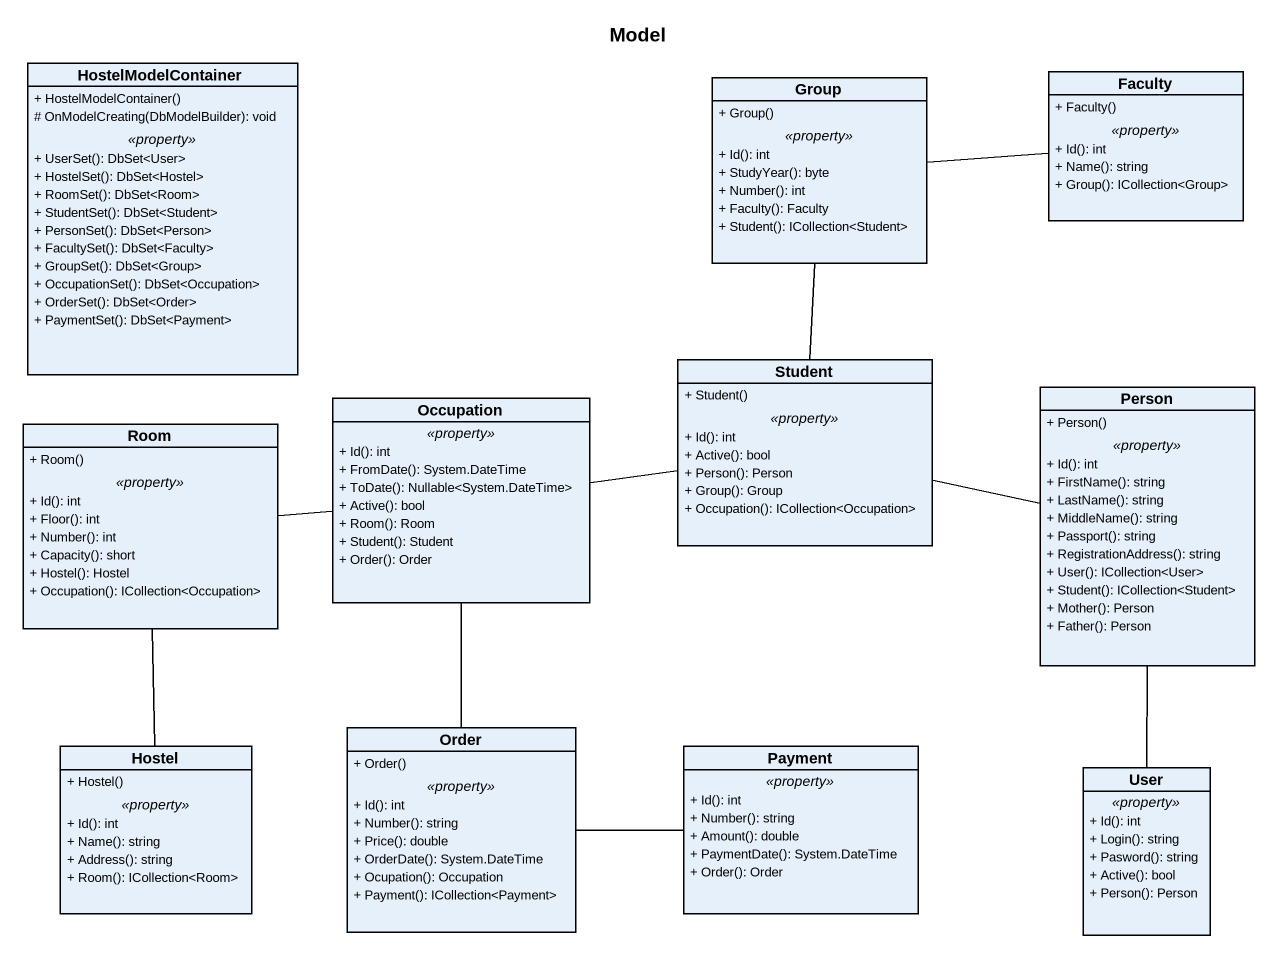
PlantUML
@startuml
title Model
hide circle
hide empty members
skinparam classAttributeIconSize 0
class HostelModelContainer {
  + HostelModelContainer()
  # OnModelCreating(DbModelBuilder): void
  .. <<property>> ..
  + UserSet(): DbSet<User>
  + HostelSet(): DbSet<Hostel>
  + RoomSet(): DbSet<Room>
  + StudentSet(): DbSet<Student>
  + PersonSet(): DbSet<Person>
  + FacultySet(): DbSet<Faculty>
  + GroupSet(): DbSet<Group>
  + OccupationSet(): DbSet<Occupation>
  + OrderSet(): DbSet<Order>
  + PaymentSet(): DbSet<Payment>
}
class "Group" as Group_ {
  + Group()
  .. <<property>> ..
  + Id(): int
  + StudyYear(): byte
  + Number(): int
  + Faculty(): Faculty
  + Student(): ICollection<Student>
}
class Faculty {
  + Faculty()
  .. <<property>> ..
  + Id(): int
  + Name(): string
  + Group(): ICollection<Group>
}
class Student {
  + Student()
  .. <<property>> ..
  + Id(): int
  + Active(): bool
  + Person(): Person
  + Group(): Group
  + Occupation(): ICollection<Occupation>
}
class Room {
  + Room()
  .. <<property>> ..
  + Id(): int
  + Floor(): int
  + Number(): int
  + Capacity(): short
  + Hostel(): Hostel
  + Occupation(): ICollection<Occupation>
}
class Occupation {
  .. <<property>> ..
  + Id(): int
  + FromDate(): System.DateTime
  + ToDate(): Nullable<System.DateTime>
  + Active(): bool
  + Room(): Room
  + Student(): Student
  + Order(): Order
}
class "Person" as Person_ {
  + Person()
  .. <<property>> ..
  + Id(): int
  + FirstName(): string
  + LastName(): string
  + MiddleName(): string
  + Passport(): string
  + RegistrationAddress(): string
  + User(): ICollection<User>
  + Student(): ICollection<Student>
  + Mother(): Person
  + Father(): Person
}
class Hostel {
  + Hostel()
  .. <<property>> ..
  + Id(): int
  + Name(): string
  + Address(): string
  + Room(): ICollection<Room>
}
class Order {
  + Order()
  .. <<property>> ..
  + Id(): int
  + Number(): string
  + Price(): double
  + OrderDate(): System.DateTime
  + Ocupation(): Occupation
  + Payment(): ICollection<Payment>
}
class Payment {
  .. <<property>> ..
  + Id(): int
  + Number(): string
  + Amount(): double
  + PaymentDate(): System.DateTime
  + Order(): Order
}
class User {
  .. <<property>> ..
  + Id(): int
  + Login(): string
  + Pasword(): string
  + Active(): bool
  + Person(): Person
}
Group_ -right- Faculty
Student -up- Group_
Student -right- Person_
Room -right- Occupation
Room -- Hostel
Occupation -right- Student
Occupation -- Order
Order -right- Payment
User -up- Person_
@enduml
